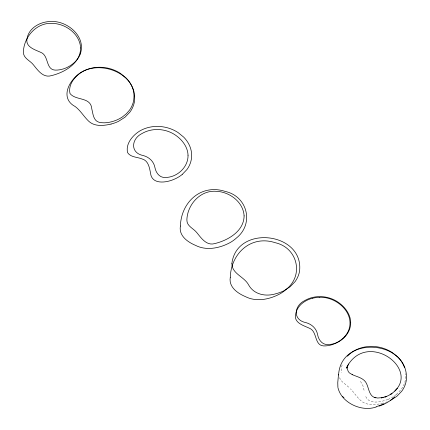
<?xml version="1.0" encoding="UTF-8"?>
<svg xmlns="http://www.w3.org/2000/svg" width="430" height="430" viewBox="0 0 430 430"><rect width="100%" height="100%" fill="white"/><g stroke="black" fill="none" stroke-linecap="round" stroke-linejoin="round"><path stroke-width="0.32" stroke-dasharray="2.15 1.61" d="M342.092 364.995L341.221 369.053L341.769 372.638M396.363 394.471L401.163 389.483A32.481 27.692 13.9 0 0 405.485 379.507L405.769 373.616M387.967 399.411C380.953 402.039 368.488 405.103 365.403 395.632M382.867 403.222C376.169 404.721 368.376 405.823 362.313 401.835C357.54 398.282 354.556 392.993 350.45 388.785M348.725 387.172L342.092 381.582L339.189 377.449M360.507 381.372L362.872 385.538L364.162 390.639M387.382 401.792A39.995 34.368 16.1 0 1 382.877 403.249M396.379 394.487A36.33 30.901 13.2 0 1 387.984 399.443"/><path stroke-width="0.64" d="M338.587 374.981C340.845 333.723 410.892 340.721 406.221 380.915A33.508 28.568 14 0 1 401.749 391.209L396.783 396.363L390.386 400.443M338.474 374.616L337.77 382.598L337.894 387.258M347.252 366.15L347.386 365.693L347.273 368.779L348.273 371.541L349.327 372.842L352.428 374.713M347.343 365.72L347.241 366.333M80.292 53.981C86.435 36.512 67.188 20.414 50.665 21.5A28.294 24.005 13.3 0 0 44.129 22.349C36.442 24.257 28.799 29.708 27.208 37.878C24.58 47.407 35.679 49.735 41.941 52.933C48.724 56.825 45.897 69.504 55.126 70.111C63.129 70.326 70.955 66.419 76.303 60.587A28.17 24.042 14.8 0 0 80.297 53.986M347.096 366.639L346.526 368.188L348.617 364.027L347.494 366.054M348.434 364.361C370.257 330.407 424.104 372.493 390.209 394.616L392.01 393.428L388.586 395.519L384.882 397.073L386.833 396.352L381.216 397.917L383.162 397.556L377.642 398.029L374.277 397.385L375.906 397.825C369.37 396.783 369.021 389.091 366.812 384.21C364.495 378.11 357.421 376.992 352.159 374.594M396.019 389.876L397.358 388.183M347.456 356.239C356.889 345.983 372.864 344.021 385.447 349.047A33.578 28.633 13.8 0 1 392.219 352.525L397.927 357.153A30.777 26.241 13.8 0 1 404.571 367.763M394.821 391.106L396.304 389.532M344.844 336.405C339.496 342.237 331.67 346.145 323.666 345.93C314.438 345.322 317.265 332.643 310.481 328.751C304.22 325.553 293.12 323.226 295.749 313.696C297.345 305.536 304.977 300.043 312.68 298.189M394.794 396.713C390.408 401.104 384.888 404.232 379.018 406.151M182.18 174.483L186.98 169.495A32.481 27.692 13.9 0 0 191.302 159.525L191.673 155.241L191.237 150.946A30.777 26.241 13.8 0 0 183.744 137.165L178.036 132.537A33.578 28.633 13.8 0 0 171.264 129.059C161.137 125.087 149.113 125.447 139.664 131.059C132.585 135.45 125.458 143.814 127.586 152.65C130.688 157.434 137.326 156.945 142.104 158.95C148.42 160.61 149.495 167.813 150.548 173.225C151.817 184.792 166.109 182.777 173.784 179.423A36.335 30.906 13.2 0 0 182.196 174.499M384.14 403.813L376.148 406.796M376.207 406.984C361.797 412.144 341.576 402.985 337.975 387.769M111.08 124.071C103.689 125.78 94.584 126.855 88.607 121.126C83.834 116.541 80.534 110.564 75.191 106.549C62.044 99.609 66.655 85.683 75.223 77.115C94.444 56.615 138.573 71.858 134.434 101.765A33.508 28.563 14 0 1 129.962 112.058L124.996 117.213L118.599 121.292A39.995 34.325 15.9 0 1 111.069 124.05M319.205 297.318C335.728 296.232 354.976 312.325 348.837 329.799A28.165 24.015 14 0 1 344.822 336.389M342.683 396.524L343.973 397.75M312.685 298.216A28.294 23.951 13.2 0 1 319.205 297.345M231.904 263.359C231.625 273.743 244.417 276.683 248.637 284.961C254.114 294.803 266.149 296.915 276.178 293.647A39.995 34.368 16.1 0 0 283.714 290.879L290.099 286.788L295.066 281.634A33.508 28.568 14.1 0 0 299.533 271.341C304.354 232.313 236.844 224.035 231.904 263.359M188.034 155.198C188.367 167.098 177.235 177.316 165.631 177.472C159.643 178.063 155.848 172.769 154.902 167.447C153.806 161.427 149.081 157.111 143.308 155.558C129.903 153.042 131.306 138.75 141.911 133.585C152.86 127.119 167.555 128.581 177.364 136.536A32.228 27.477 13.8 0 1 182.019 140.965C185.427 144.926 187.894 149.903 188.034 155.198M350.703 322.269C351.036 334.175 339.904 344.387 328.3 344.543C322.306 345.139 318.512 339.845 317.571 334.524C316.475 328.504 311.75 324.188 305.972 322.629C292.567 320.113 293.969 305.821 304.58 300.656C315.523 294.195 330.219 295.652 340.033 303.607A32.228 27.477 13.8 0 1 344.688 308.036C348.09 311.997 350.558 316.974 350.703 322.269M80.63 47.966C80.464 63.334 64.602 72.428 51.358 75.658C43.183 78.131 37.878 70.348 33.47 64.887C30.207 60.539 23.155 58.34 23.397 51.965C23.843 36.819 36.738 22.172 52.573 23.392C65.897 23.768 79.835 33.997 80.63 47.966M244.111 215.871C243.939 231.243 228.077 240.332 214.839 243.563C206.663 246.035 201.358 238.252 196.951 232.797C193.683 228.443 186.631 226.244 186.878 219.87C187.319 204.728 200.219 190.081 216.053 191.296C229.378 191.678 243.315 201.901 244.111 215.871M180.396 226.04C178.638 235.801 187.695 242.063 195.532 245.374C206.529 251.007 219.778 248.191 230.168 242.558A31.61 25.311 -19.5 0 0 236.468 237.983C254.318 223.756 247.465 196.359 225.368 191.468C201.261 183.513 181.132 201.987 180.396 226.04M230.286 277.291C228.529 287.046 237.591 293.308 245.428 296.619C256.425 302.252 269.669 299.436 280.064 293.803A31.61 25.316 -19.5 0 0 286.369 289.234C304.204 274.996 297.366 247.61 275.264 242.719C251.158 234.764 231.028 253.238 230.286 277.291M134.069 96.078L133.698 100.357A32.486 27.697 14 0 1 129.376 110.333L126.339 113.762L122.663 116.756A36.367 30.879 12.9 0 1 116.175 120.249C110.876 122.346 104.963 123.539 99.308 122.351C93.353 120.927 93.009 113.719 91.8 108.887C90.854 96.535 75.669 100.921 69.982 93.487C67.8 83.802 76.083 74.858 84.172 70.74C93.288 66.258 104.264 66.215 113.66 69.896A33.578 28.627 13.8 0 1 120.432 73.374L126.141 78.002A30.777 26.241 13.8 0 1 133.628 91.783L134.069 96.078"/></g></svg>
